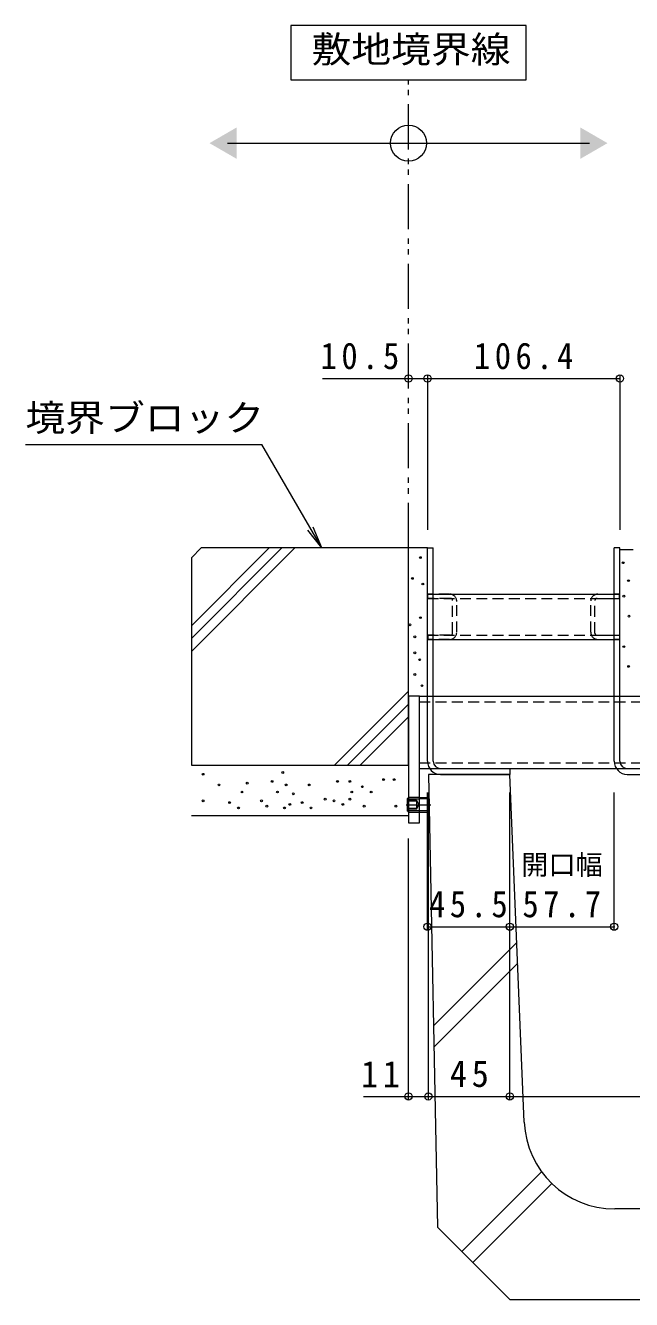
# Model space of a CAD drawing. Units: millimetres at full size, sheet at 1:5. Extents: x -1680 to 1942, y -1318 to 1367.
# Drawn here: x 360 to 695, y -840 to -136 of the extents above; entities that cross this region are included whole.
import ezdxf
from ezdxf.enums import TextEntityAlignment as Align

# ---------------------------------------------------------------- set-up
doc = ezdxf.new("R2010")
doc.units = ezdxf.units.MM
doc.header["$LTSCALE"] = 5
doc.header["$PDMODE"] = 32
doc.header["$PDSIZE"] = 4
for name, pattern in [('CHAIN1', [8, 5, -1, 1, -1]), ('DASHED1', [1.8, 1.2, -0.6]), ('DOUBLE_CHAIN1', [8.8, 5, -1, 0.6, -0.6, 0.6, -1])]:
    doc.linetypes.add(name, pattern=pattern)
for name, color, linetype, lineweight in [('4-0_通り芯', 7, 'Continuous', 9), ('4-3_寸法', 7, 'DASHED1', 9), ('4-4_文字', 7, 'Continuous', 9), ('4-5_建具', 7, 'Continuous', 9), ('4-E_見え係り', 7, 'Continuous', 9), ('4-F_断熱材', 6, 'Continuous', 5)]:
    doc.layers.add(name, color=color, linetype=linetype, lineweight=lineweight)
doc.styles.add('ＭＳ ゴシック', font='')
doc.styles.get('ＭＳ ゴシック').set_extended_font_data('MS Gothic')

msp = doc.modelspace()

# ---------------------------------------------------------------- linework, layer by layer
at = {"layer": '4-0_通り芯'}
for p, q in [((582.584, -424.801), (585.784, -424.801)), ((582.584, -542.601), (582.584, -424.801)), ((585.784, -542.601), (585.784, -424.801)), ((688.984, -424.801), (685.784, -424.801)), ((685.784, -542.601), (685.784, -424.801)), ((688.984, -542.601), (688.984, -424.801)), ((585.784, -450.301), (685.784, -450.301)), ((585.784, -475.301), (685.784, -475.301)), ((572.084, -506.601), (572.084, -576.601)), ((578.084, -506.601), (572.084, -506.601)), ((578.084, -506.601), (582.584, -506.601)), ((578.084, -576.601), (578.084, -506.601)), ((585.784, -506.601), (685.784, -506.601)), ((688.984, -506.601), (918.084, -506.601)), ((578.084, -546.601), (583.797, -546.601)), ((589.784, -546.601), (686.997, -546.601)), ((628.084, -546.601), (628.084, -549.801)), ((692.984, -546.601), (918.084, -546.601)), ((589.784, -549.801), (628.084, -549.801)), ((692.984, -549.801), (913.084, -549.801)), ((572.084, -576.601), (578.084, -576.601))]:
    msp.add_line(p, q, dxfattribs=at)
at = {"layer": '4-0_通り芯', "linetype": 'DASHED1'}
for p, q in [((585.784, -450.301), (582.584, -450.301)), ((582.584, -452.601), (688.984, -452.601)), ((685.784, -450.301), (688.984, -450.301)), ((582.584, -473.001), (688.984, -473.001)), ((585.784, -475.301), (582.584, -475.301)), ((685.784, -475.301), (688.984, -475.301)), ((578.084, -509.801), (918.084, -509.801)), ((582.584, -506.601), (585.784, -506.601)), ((685.784, -506.601), (688.984, -506.601)), ((578.084, -543.401), (918.084, -543.401)), ((583.797, -546.601), (589.784, -546.601)), ((686.997, -546.601), (692.984, -546.601))]:
    msp.add_line(p, q, dxfattribs=at)
at = {"layer": '4-0_通り芯', "color": 2}
for p, q in [((571.42, -563.301), (572.084, -562.637)), ((578.084, -562.601), (582.72, -562.601)), ((583.42, -563.301), (582.72, -562.601)), ((582.72, -562.601), (582.72, -570.601)), ((571.42, -563.301), (571.42, -569.901)), ((572.084, -563.301), (571.42, -563.301)), ((583.42, -563.301), (578.084, -563.301)), ((583.42, -563.301), (583.42, -569.901)), ((572.084, -569.901), (571.42, -569.901)), ((572.084, -570.565), (571.42, -569.901)), ((583.42, -569.901), (578.084, -569.901)), ((578.084, -570.601), (582.72, -570.601)), ((582.72, -570.601), (583.42, -569.901))]:
    msp.add_line(p, q, dxfattribs=at)
at = {"layer": '4-0_通り芯', "color": 2, "linetype": 'DASHED1'}
for p, q in [((572.12, -562.601), (572.084, -562.637)), ((572.12, -562.601), (572.12, -570.601)), ((578.084, -562.601), (572.12, -562.601)), ((576.42, -564.101), (571.42, -564.101)), ((576.42, -564.601), (571.42, -564.601)), ((576.42, -568.601), (571.42, -568.601)), ((576.42, -569.101), (571.42, -569.101)), ((572.084, -563.301), (578.084, -563.301)), ((576.42, -564.101), (577.863, -566.601)), ((576.42, -564.101), (576.42, -569.101)), ((576.42, -569.101), (577.863, -566.601)), ((578.084, -569.901), (572.084, -569.901)), ((572.12, -570.601), (572.084, -570.565)), ((572.12, -570.601), (578.084, -570.601))]:
    msp.add_line(p, q, dxfattribs=at)
at = {"layer": '4-0_通り芯', "color": 2, "linetype": 'CHAIN1'}
msp.add_line((570.714, -566.601), (584.394, -566.601), dxfattribs=at)
at = {"layer": '4-0_通り芯'}
for centre, radius in [((589.784, -542.601), 7.2), ((589.784, -542.601), 4), ((692.984, -542.601), 7.2), ((692.984, -542.601), 4)]:
    msp.add_arc(centre, radius, 180, 270, dxfattribs=at)
at = {"layer": '4-3_寸法'}
for p, q in [((582.784, -452.601), (582.784, -450.301)), ((582.784, -450.301), (585.784, -450.301)), ((585.784, -452.601), (582.784, -452.601)), ((594.784, -450.301), (585.784, -450.301)), ((595.284, -452.601), (585.784, -452.601)), ((596.484, -471.801), (596.484, -453.801)), ((598.784, -471.301), (598.784, -454.301)), ((672.784, -471.301), (672.784, -454.301)), ((675.084, -471.801), (675.084, -453.801)), ((676.284, -452.601), (685.784, -452.601)), ((676.784, -450.301), (685.784, -450.301)), ((688.784, -450.301), (685.784, -450.301)), ((685.784, -452.601), (688.784, -452.601)), ((688.784, -452.601), (688.784, -450.301)), ((582.784, -473.001), (582.784, -475.301)), ((585.784, -473.001), (582.784, -473.001)), ((582.784, -475.301), (585.784, -475.301)), ((595.284, -473.001), (585.784, -473.001)), ((594.784, -475.301), (585.784, -475.301)), ((676.284, -473.001), (685.784, -473.001)), ((676.784, -475.301), (685.784, -475.301)), ((685.784, -473.001), (688.784, -473.001)), ((688.784, -475.301), (685.784, -475.301)), ((688.784, -473.001), (688.784, -475.301))]:
    msp.add_line(p, q, dxfattribs=at)
for centre, radius, start, end in [((594.784, -454.301), 4, 0, 90), ((595.284, -453.801), 1.2, 0, 90), ((676.784, -454.301), 4, 90, 180), ((676.284, -453.801), 1.2, 90, 180), ((594.784, -471.301), 4, 270, 0), ((676.784, -471.301), 4, 180, 270), ((595.284, -471.801), 1.2, 270, 0), ((676.284, -471.801), 1.2, 180, 270)]:
    msp.add_arc(centre, radius, start, end, dxfattribs=at)
at = {"layer": '4-4_文字'}
for p, q in [((582.584, -329.731), (582.584, -414.801)), ((688.984, -329.731), (688.984, -414.801)), ((524.501, -331.231), (688.984, -331.231)), ((582.584, -635.428), (582.584, -559.801)), ((583.084, -729.15), (583.084, -559.801)), ((628.084, -729.15), (628.084, -559.801)), ((685.784, -635.428), (685.784, -559.801)), ((572.084, -729.15), (572.084, -585.301)), ((582.584, -633.928), (628.084, -633.928)), ((628.084, -633.928), (685.784, -633.928)), ((547.175, -727.65), (572.084, -727.65)), ((572.084, -727.65), (583.084, -727.65)), ((583.084, -727.65), (628.084, -727.65)), ((628.084, -727.65), (868.084, -727.65))]:
    msp.add_line(p, q, dxfattribs=at)
for p in [(572.084, -331.231), (582.584, -331.231), (688.984, -331.231), (582.584, -633.928), (628.084, -633.928), (685.784, -633.928), (572.084, -727.65), (583.084, -727.65), (628.084, -727.65)]:
    msp.add_point(p, dxfattribs=at)
at = {"layer": '4-5_建具', "color": 2, "linetype": 'DOUBLE_CHAIN1'}
msp.add_line((572.084, -424.801), (572.084, -166.259), dxfattribs=at)
at = {"layer": '4-5_建具'}
for p, q in [((472.084, -201.237), (672.084, -201.237)), ((360.365, -367.633), (491.101, -367.633)), ((524.107, -424.801), (491.101, -367.633)), ((524.107, -424.801), (516.498, -414.884)), ((524.107, -424.801), (519.324, -413.253))]:
    msp.add_line(p, q, dxfattribs=at)
msp.add_lwpolyline([(507.084, -166.259), (637.084, -166.259), (637.084, -136.259), (507.084, -136.259)], close=True, dxfattribs=at)
msp.add_circle((572.084, -201.237), 10, dxfattribs=at)
for points in [[(477.084, -192.576), (477.084, -209.897), (462.084, -201.237)], [(667.084, -192.576), (667.084, -209.897), (682.084, -201.237)]]:
    msp.add_solid(points, dxfattribs=at)
at = {"layer": '4-E_見え係り', "color": 2}
for p, q in [((452.084, -430.264), (457.547, -424.801)), ((452.084, -467.779), (495.062, -424.801)), ((452.084, -474.851), (502.133, -424.801)), ((452.084, -481.922), (509.204, -424.801)), ((582.584, -424.801), (457.547, -424.801)), ((696.284, -425.801), (688.984, -425.801)), ((452.084, -430.264), (452.084, -544.801)), ((531.212, -544.801), (572.084, -503.929)), ((538.283, -544.801), (572.084, -511)), ((545.354, -544.801), (572.084, -518.071)), ((452.084, -572.579), (572.084, -572.579))]:
    msp.add_line(p, q, dxfattribs=at)
msp.add_lwpolyline([(452.084, -544.801), (572.084, -544.801), (572.084, -424.801)], dxfattribs=at)
at = {"layer": '4-E_見え係り'}
for centre in [(578.665, -430.107), (690.708, -432.924), (574.244, -441.601), (693.725, -442.843), (579.991, -444.695), (691.122, -451.436), (578.665, -463.261), (693.959, -462.432), (572.918, -467.24), (575.57, -473.87), (575.57, -482.711), (691.139, -479.29), (578.263, -486.502), (693.731, -490.167), (575.57, -494.647), (579.549, -500.836), (502.551, -548.786), (458.528, -549.764), (467.333, -555.634), (482.985, -554.656), (496.681, -553.677), (504.507, -555.634), (517.225, -555.634), (532.877, -553.677), (539.725, -553.677), (558.312, -552.699), (564.182, -552.699), (480.05, -559.547), (499.616, -559.547), (508.42, -560.525), (540.703, -559.547), (546.573, -556.612), (551.464, -559.547), (458.528, -564.438), (473.203, -565.417), (478.094, -568.351), (490.811, -564.438), (493.746, -567.373), (503.529, -568.351), (506.464, -566.395), (513.312, -565.417), (518.203, -568.351), (526.029, -563.46), (530.921, -564.438), (535.812, -566.395), (539.725, -563.46), (547.551, -567.373), (565.16, -567.373)]:
    msp.add_circle(centre, 0.5, dxfattribs=at)
at = {"layer": '4-F_断熱材'}
for p, q in [((583.084, -549.801), (588.084, -799.801)), ((628.084, -549.801), (583.084, -549.801)), ((636.087, -741.883), (628.084, -549.801)), ((631.95, -642.584), (585.861, -688.673)), ((632.43, -654.124), (586.097, -700.458)), ((645.65, -769.269), (601.601, -813.318)), ((651.24, -775.7), (607.611, -819.329)), ((810.124, -789.801), (686.044, -789.801)), ((588.084, -799.801), (628.084, -839.801)), ((628.084, -839.801), (868.084, -839.801))]:
    msp.add_line(p, q, dxfattribs=at)
at = {"layer": '4-F_断熱材', "color": 7, "lineweight": 9}
msp.add_line((591.584, -549.801), (628.084, -549.801), dxfattribs=at)
at = {"layer": '4-F_断熱材'}
msp.add_arc((686.044, -739.801), 50, 182.38594, 270, dxfattribs=at)

# ---------------------------------------------------------------- texts
at = {"layer": '4-4_文字', "color": 2, "style": 'ＭＳ ゴシック'}
msp.add_text('開口幅', height=11, dxfattribs=at).set_placement((634.434, -608.5), align=Align.BOTTOM_LEFT)
at = {"layer": '4-4_文字', "color": 2, "char_height": 14.66, "attachment_point": 7, "style": 'ＭＳ ゴシック'}
for s, insert in [('\\T1.28;\\W0.9;10.5', (523.514, -326.231)), ('\\T1.28;\\W0.9;106.4', (608.284, -326.231)), ('\\T1.28;\\W0.9;45.5', (583.459, -628.928)), ('\\T1.28;\\W0.9;57.7', (635.059, -628.928)), ('\\T1.27;\\W0.95;11', (545.826, -722.65)), ('\\T1.27;\\W0.95;45', (594.959, -722.65))]:
    msp.add_mtext(s, dxfattribs=dict(at, insert=insert))
at = {"layer": '4-5_建具', "color": 2, "style": 'ＭＳ ゴシック', "width": 1.1}
for s, p in [('敷地境界線', (518.505, -161.159)), ('境界ブロック', (360.365, -364.633))]:
    msp.add_text(s, height=14.66, dxfattribs=at).set_placement(p, align=Align.BOTTOM_LEFT)

doc.saveas('drawing.dxf')
